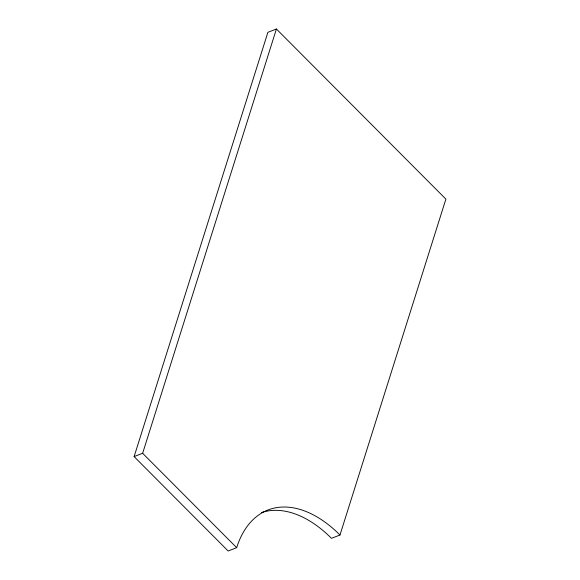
<?xml version="1.0" encoding="UTF-8"?>
<svg xmlns="http://www.w3.org/2000/svg" width="580" height="580" viewBox="0 0 580 580"><rect width="100%" height="100%" fill="white"/><g stroke="black" fill="none" stroke-linecap="round" stroke-linejoin="round"><path stroke-width="0.87" d="M339.981 535.007A121.706 72.13 68.7 0 0 236.676 547.679L228.15 551L134.111 456.598L267.887 32.32L276.413 29L445.889 199.121L339.981 535.007L331.463 538.327A121.706 72.13 68.7 0 0 261.522 512.561M134.111 456.598L142.637 453.284L276.413 29M142.637 453.284L236.676 547.679"/></g></svg>
